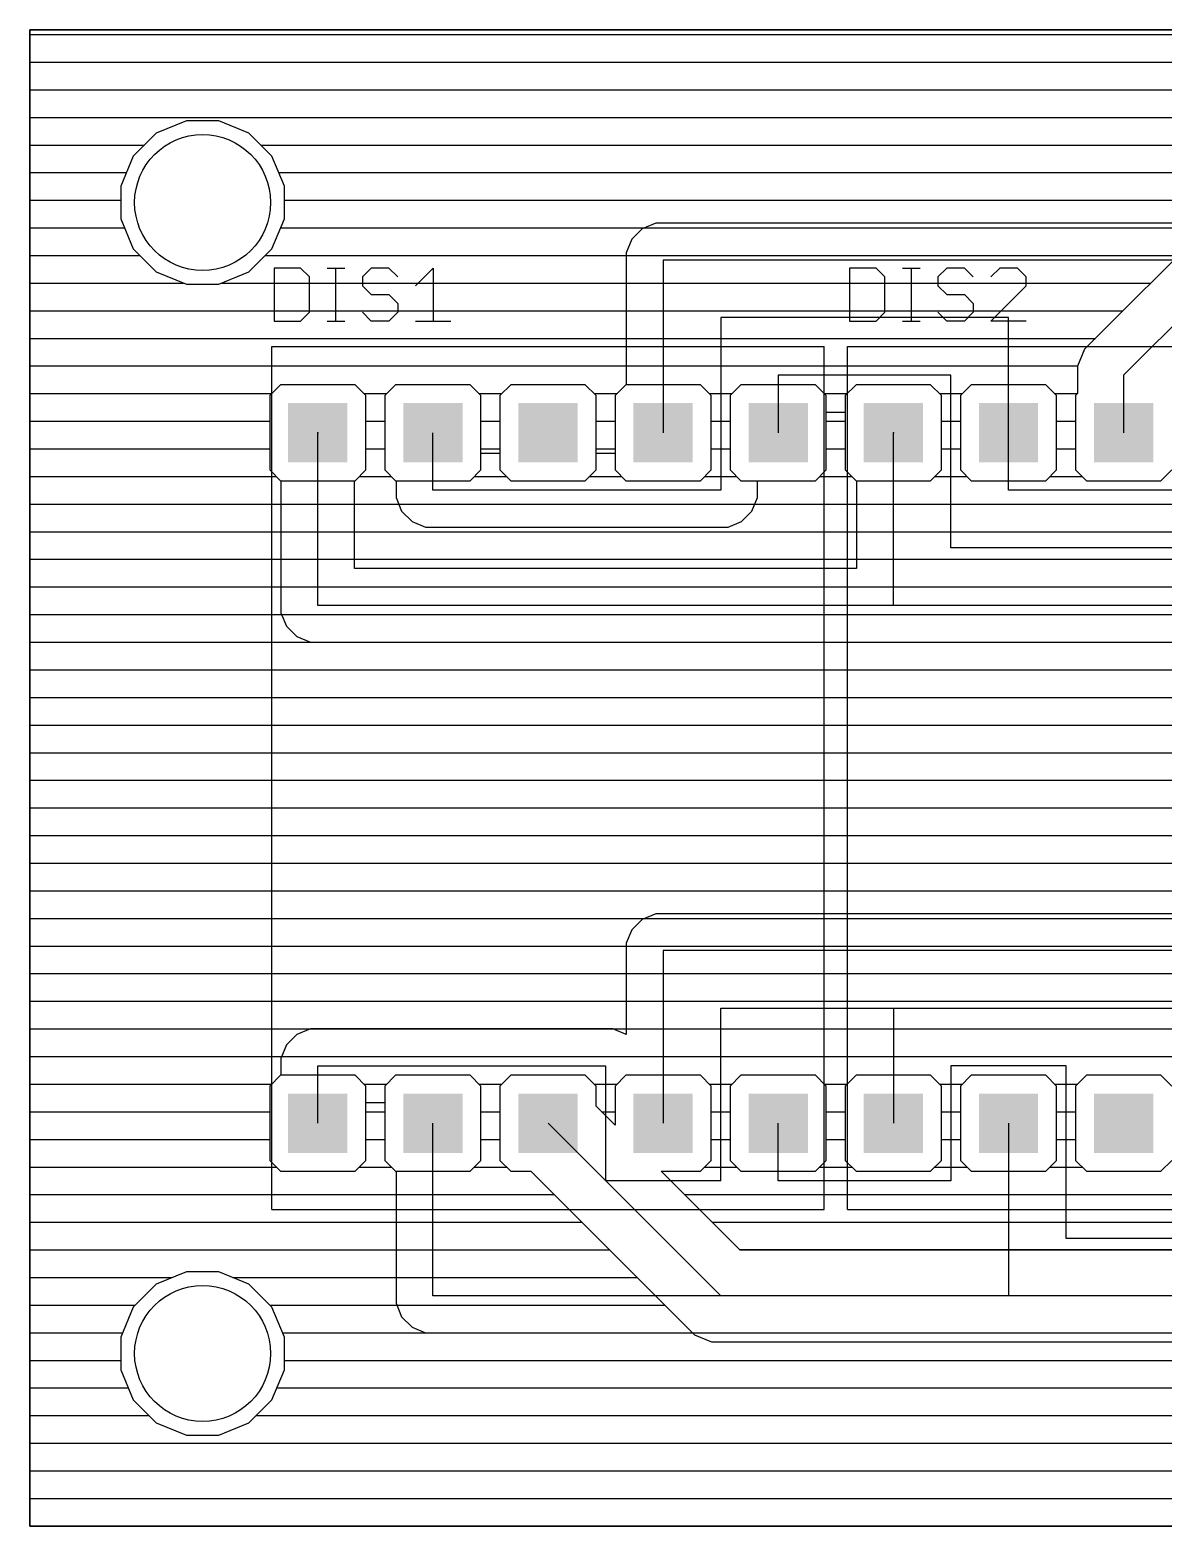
# Model space of a CAD drawing. Extents: x 0 to 251, y 0 to 33.
# Drawn here: x 0 to 25, y 0 to 33.02 of the extents above; entities that cross this region are included whole.
import ezdxf

# ---------------------------------------------------------------- set-up
doc = ezdxf.new("R2010")
doc.units = 0
for name, color, linetype in [('1', 14, 'CONTINUOUS'), ('16', 174, 'CONTINUOUS'), ('17', 94, 'CONTINUOUS'), ('20', 178, 'CONTINUOUS'), ('21', 250, 'CONTINUOUS'), ('23', 178, 'CONTINUOUS'), ('25', 250, 'CONTINUOUS')]:
    doc.layers.add(name, color=color, linetype=linetype)

# ---------------------------------------------------------------- blocks, each defined once
blk = doc.blocks.new('SQUAREP')
blk.add_solid([(-0.5, -0.5), (0.5, -0.5), (-0.5, 0.5), (0.5, 0.5)])

msp = doc.modelspace()

# ---------------------------------------------------------------- linework, layer by layer
at = {"layer": '1'}
for p, q in [((0, 0), (0, 33.02)), ((0, 33.02), (251.46, 33.02)), ((0, 32.9184), (251.46, 32.9184)), ((0, 32.3088), (251.46, 32.3088)), ((0, 31.6992), (251.46, 31.6992)), ((0, 31.0896), (56.8605, 31.0896)), ((2.7877, 30.74), (2.28, 30.2323)), ((3.451, 31.0148), (2.7877, 30.74)), ((4.169, 31.0148), (3.451, 31.0148)), ((4.8323, 30.74), (4.169, 31.0148)), ((5.34, 30.2323), (4.8323, 30.74)), ((0, 30.48), (2.5276, 30.48)), ((5.0924, 30.48), (56.6928, 30.48)), ((2.28, 30.2323), (2.0052, 29.569)), ((5.6148, 29.569), (5.34, 30.2323)), ((0, 29.8704), (2.1301, 29.8704)), ((5.49, 29.8704), (56.8605, 29.8704)), ((2.0052, 29.569), (2.0052, 28.851)), ((5.6148, 28.851), (5.6148, 29.569)), ((0, 29.2608), (2.0052, 29.2608)), ((5.6148, 29.2608), (58.4897, 29.2608)), ((2.0052, 28.851), (2.28, 28.1877)), ((5.34, 28.1877), (5.6148, 28.851)), ((26.0945, 28.8013), (23.5545, 26.2613)), ((0, 28.6512), (2.088, 28.6512)), ((5.532, 28.6512), (25.9444, 28.6512)), ((2.28, 28.1877), (2.7877, 27.68)), ((4.8323, 27.68), (5.34, 28.1877)), ((0, 28.0416), (2.426, 28.0416)), ((5.194, 28.0416), (25.3348, 28.0416)), ((26.67, 27.94), (24.13, 25.4)), ((0, 27.432), (3.3863, 27.432)), ((2.7877, 27.68), (3.451, 27.4052)), ((4.169, 27.4052), (4.8323, 27.68)), ((4.2337, 27.432), (24.7252, 27.432)), ((3.451, 27.4052), (4.169, 27.4052)), ((0, 26.8224), (24.1156, 26.8224)), ((0, 26.2128), (23.506, 26.2128)), ((23.5545, 26.2613), (23.2687, 25.9755)), ((23.2687, 25.9755), (23.114, 25.6021)), ((0, 25.6032), (23.1145, 25.6032)), ((23.114, 25.6021), (23.114, 24.9967)), ((5.5277, 25.1904), (5.2896, 24.9523)), ((7.1723, 25.1904), (5.5277, 25.1904)), ((7.4104, 24.9523), (7.1723, 25.1904)), ((8.0677, 25.1904), (7.8296, 24.9523)), ((9.7123, 25.1904), (8.0677, 25.1904)), ((9.9504, 24.9523), (9.7123, 25.1904)), ((10.6077, 25.1904), (10.3696, 24.9523)), ((12.2523, 25.1904), (10.6077, 25.1904)), ((12.4904, 24.9523), (12.2523, 25.1904)), ((13.1477, 25.1904), (12.9096, 24.9523)), ((14.7923, 25.1904), (13.1477, 25.1904)), ((15.0304, 24.9523), (14.7923, 25.1904)), ((15.6877, 25.1904), (15.4496, 24.9523)), ((17.3323, 25.1904), (15.6877, 25.1904)), ((17.5704, 24.9523), (17.3323, 25.1904)), ((18.2277, 25.1904), (17.9896, 24.9523)), ((19.8723, 25.1904), (18.2277, 25.1904)), ((20.1104, 24.9523), (19.8723, 25.1904)), ((20.7677, 25.1904), (20.5296, 24.9523)), ((22.4123, 25.1904), (20.7677, 25.1904)), ((22.6504, 24.9523), (22.4123, 25.1904)), ((24.13, 25.4), (24.13, 24.13)), ((0, 24.9936), (5.3309, 24.9936)), ((5.2896, 24.9523), (5.2896, 23.3077)), ((7.3691, 24.9936), (7.8709, 24.9936)), ((7.4104, 23.3077), (7.4104, 24.9523)), ((7.8296, 24.9523), (7.8296, 23.3077)), ((9.9091, 24.9936), (10.4109, 24.9936)), ((9.9504, 23.3077), (9.9504, 24.9523)), ((10.3696, 24.9523), (10.3696, 23.3077)), ((12.4491, 24.9936), (12.9509, 24.9936)), ((12.4904, 23.3077), (12.4904, 24.9523)), ((12.9096, 24.9523), (12.9096, 23.3077)), ((14.9891, 24.9936), (15.4909, 24.9936)), ((15.0304, 23.3077), (15.0304, 24.9523)), ((15.4496, 24.9523), (15.4496, 23.3077)), ((17.5291, 24.9936), (18.0309, 24.9936)), ((17.5704, 23.3077), (17.5704, 24.9523)), ((17.9896, 24.9523), (17.9896, 23.3077)), ((20.0691, 24.9936), (20.5709, 24.9936)), ((20.1104, 23.3077), (20.1104, 24.9523)), ((20.5296, 24.9523), (20.5296, 23.3077)), ((22.6091, 24.9936), (23.1109, 24.9936)), ((22.6504, 23.3077), (22.6504, 24.9523)), ((23.114, 24.9967), (23.0696, 24.9523)), ((23.0696, 24.9523), (23.0696, 23.3077)), ((0, 24.384), (5.2896, 24.384)), ((7.4104, 24.384), (7.8296, 24.384)), ((9.9504, 24.384), (10.3696, 24.384)), ((12.4904, 24.384), (12.9096, 24.384)), ((15.0304, 24.384), (15.4496, 24.384)), ((17.5704, 24.384), (17.9896, 24.384)), ((20.1104, 24.384), (20.5296, 24.384)), ((22.6504, 24.384), (23.0696, 24.384)), ((0, 23.7744), (5.2896, 23.7744)), ((7.4104, 23.7744), (7.8296, 23.7744)), ((9.9504, 23.7744), (10.3696, 23.7744)), ((12.4904, 23.7744), (12.9096, 23.7744)), ((15.0304, 23.7744), (15.4496, 23.7744)), ((17.5704, 23.7744), (17.9896, 23.7744)), ((20.1104, 23.7744), (20.5296, 23.7744)), ((22.6504, 23.7744), (23.0696, 23.7744)), ((0, 23.1648), (5.4325, 23.1648)), ((5.2896, 23.3077), (5.5277, 23.0696)), ((7.1723, 23.0696), (7.4104, 23.3077)), ((7.2675, 23.1648), (7.9725, 23.1648)), ((7.8296, 23.3077), (8.0677, 23.0696)), ((9.7123, 23.0696), (9.9504, 23.3077)), ((9.8075, 23.1648), (10.5125, 23.1648)), ((10.3696, 23.3077), (10.6077, 23.0696)), ((12.2523, 23.0696), (12.4904, 23.3077)), ((12.3475, 23.1648), (13.0525, 23.1648)), ((12.9096, 23.3077), (13.1477, 23.0696)), ((14.7923, 23.0696), (15.0304, 23.3077)), ((14.8875, 23.1648), (15.5925, 23.1648)), ((15.4496, 23.3077), (15.6877, 23.0696)), ((17.3323, 23.0696), (17.5704, 23.3077)), ((17.4275, 23.1648), (18.1325, 23.1648)), ((17.9896, 23.3077), (18.2277, 23.0696)), ((19.8723, 23.0696), (20.1104, 23.3077)), ((19.9675, 23.1648), (20.6725, 23.1648)), ((20.5296, 23.3077), (20.7677, 23.0696)), ((22.4123, 23.0696), (22.6504, 23.3077)), ((22.5075, 23.1648), (23.2125, 23.1648)), ((23.0696, 23.3077), (23.3077, 23.0696)), ((24.9523, 23.0696), (25.1904, 23.3077)), ((5.5277, 23.0696), (7.1723, 23.0696)), ((8.0677, 23.0696), (9.7123, 23.0696)), ((10.6077, 23.0696), (12.2523, 23.0696)), ((13.1477, 23.0696), (14.7923, 23.0696)), ((15.6877, 23.0696), (17.3323, 23.0696)), ((18.2277, 23.0696), (19.8723, 23.0696)), ((20.7677, 23.0696), (22.4123, 23.0696)), ((23.3077, 23.0696), (24.9523, 23.0696)), ((0, 22.5552), (49.668, 22.5552)), ((0, 21.9456), (50.2776, 21.9456)), ((0, 21.336), (50.8872, 21.336)), ((0, 20.7264), (51.4968, 20.7264)), ((0, 20.1168), (52.1064, 20.1168)), ((0, 19.5072), (52.716, 19.5072)), ((0, 18.8976), (53.3256, 18.8976)), ((0, 18.288), (53.9352, 18.288)), ((0, 17.6784), (54.5448, 17.6784)), ((0, 17.0688), (55.1544, 17.0688)), ((0, 16.4592), (68.6661, 16.4592)), ((0, 15.8496), (42.3528, 15.8496)), ((0, 15.24), (41.7432, 15.24)), ((0, 14.6304), (41.1336, 14.6304)), ((0, 14.0208), (40.524, 14.0208)), ((0, 13.4112), (39.9144, 13.4112)), ((0, 12.8016), (39.3048, 12.8016)), ((0, 12.192), (38.6952, 12.192)), ((0, 11.5824), (38.0856, 11.5824)), ((0, 10.9728), (37.476, 10.9728)), ((0, 10.3632), (36.8664, 10.3632)), ((5.5277, 9.9504), (5.2896, 9.7123)), ((7.1723, 9.9504), (5.5277, 9.9504)), ((7.4104, 9.7123), (7.1723, 9.9504)), ((8.0677, 9.9504), (7.8296, 9.7123)), ((9.7123, 9.9504), (8.0677, 9.9504)), ((9.9504, 9.7123), (9.7123, 9.9504)), ((10.6077, 9.9504), (10.3696, 9.7123)), ((12.2523, 9.9504), (10.6077, 9.9504)), ((12.4904, 9.7123), (12.2523, 9.9504)), ((13.1477, 9.9504), (12.9096, 9.7123)), ((14.7923, 9.9504), (13.1477, 9.9504)), ((15.0304, 9.7123), (14.7923, 9.9504)), ((15.6877, 9.9504), (15.4496, 9.7123)), ((17.3323, 9.9504), (15.6877, 9.9504)), ((17.5704, 9.7123), (17.3323, 9.9504)), ((18.2277, 9.9504), (17.9896, 9.7123)), ((19.8723, 9.9504), (18.2277, 9.9504)), ((20.1104, 9.7123), (19.8723, 9.9504)), ((20.7677, 9.9504), (20.5296, 9.7123)), ((22.4123, 9.9504), (20.7677, 9.9504)), ((22.6504, 9.7123), (22.4123, 9.9504)), ((23.3077, 9.9504), (23.0696, 9.7123)), ((24.9523, 9.9504), (23.3077, 9.9504)), ((25.1904, 9.7123), (24.9523, 9.9504)), ((0, 9.7536), (5.3309, 9.7536)), ((5.2896, 9.7123), (5.2896, 8.0677)), ((7.3691, 9.7536), (7.8709, 9.7536)), ((7.4104, 8.0677), (7.4104, 9.7123)), ((7.8296, 9.7123), (7.8296, 8.0677)), ((9.9091, 9.7536), (10.4109, 9.7536)), ((9.9504, 8.0677), (9.9504, 9.7123)), ((10.3696, 9.7123), (10.3696, 8.0677)), ((12.4491, 9.7536), (12.9509, 9.7536)), ((12.4904, 9.2664), (12.4904, 9.7123)), ((12.9096, 9.7123), (12.9096, 8.8472)), ((14.9891, 9.7536), (15.4909, 9.7536)), ((15.0304, 8.0677), (15.0304, 9.7123)), ((15.4496, 9.7123), (15.4496, 8.0677)), ((17.5291, 9.7536), (18.0309, 9.7536)), ((17.5704, 8.0677), (17.5704, 9.7123)), ((17.9896, 9.7123), (17.9896, 8.0677)), ((20.0691, 9.7536), (20.5709, 9.7536)), ((20.1104, 8.0677), (20.1104, 9.7123)), ((20.5296, 9.7123), (20.5296, 8.0677)), ((22.6091, 9.7536), (23.1109, 9.7536)), ((22.6504, 8.0677), (22.6504, 9.7123)), ((23.0696, 9.7123), (23.0696, 8.0677)), ((12.9096, 8.8472), (12.4904, 9.2664)), ((0, 9.144), (5.2896, 9.144)), ((7.4104, 9.144), (7.8296, 9.144)), ((9.9504, 9.144), (10.3696, 9.144)), ((12.6128, 9.144), (12.9096, 9.144)), ((15.0304, 9.144), (15.4496, 9.144)), ((17.5704, 9.144), (17.9896, 9.144)), ((20.1104, 9.144), (20.5296, 9.144)), ((22.6504, 9.144), (23.0696, 9.144)), ((15.24, 5.08), (11.43, 8.89)), ((0, 8.5344), (5.2896, 8.5344)), ((7.4104, 8.5344), (7.8296, 8.5344)), ((9.9504, 8.5344), (10.3696, 8.5344)), ((15.0304, 8.5344), (15.4496, 8.5344)), ((17.5704, 8.5344), (17.9896, 8.5344)), ((20.1104, 8.5344), (20.5296, 8.5344)), ((22.6504, 8.5344), (23.0696, 8.5344)), ((5.2896, 8.0677), (5.5277, 7.8296)), ((7.1723, 7.8296), (7.4104, 8.0677)), ((7.8296, 8.0677), (8.0677, 7.8296)), ((9.7123, 7.8296), (9.9504, 8.0677)), ((10.3696, 8.0677), (10.6077, 7.8296)), ((14.7923, 7.8296), (15.0304, 8.0677)), ((15.4496, 8.0677), (15.6877, 7.8296)), ((17.3323, 7.8296), (17.5704, 8.0677)), ((17.9896, 8.0677), (18.2277, 7.8296)), ((19.8723, 7.8296), (20.1104, 8.0677)), ((20.5296, 8.0677), (20.7677, 7.8296)), ((22.4123, 7.8296), (22.6504, 8.0677)), ((23.0696, 8.0677), (23.3077, 7.8296)), ((24.9523, 7.8296), (25.1904, 8.0677)), ((0, 7.9248), (5.4325, 7.9248)), ((5.5277, 7.8296), (7.1723, 7.8296)), ((7.2675, 7.9248), (7.9725, 7.9248)), ((8.0677, 7.8296), (9.7123, 7.8296)), ((9.8075, 7.9248), (10.5125, 7.9248)), ((10.6077, 7.8296), (11.0536, 7.8296)), ((11.0536, 7.8296), (14.6645, 4.2187)), ((15.6608, 6.096), (13.9272, 7.8296)), ((13.9272, 7.8296), (14.7923, 7.8296)), ((14.8875, 7.9248), (15.5925, 7.9248)), ((15.6877, 7.8296), (17.3323, 7.8296)), ((17.4275, 7.9248), (18.1325, 7.9248)), ((18.2277, 7.8296), (19.8723, 7.8296)), ((19.9675, 7.9248), (20.6725, 7.9248)), ((20.7677, 7.8296), (22.4123, 7.8296)), ((22.5075, 7.9248), (23.2125, 7.9248)), ((23.3077, 7.8296), (24.9523, 7.8296)), ((0, 7.3152), (11.568, 7.3152)), ((14.4416, 7.3152), (55.7022, 7.3152)), ((0, 6.7056), (12.1776, 6.7056)), ((15.0512, 6.7056), (55.751, 6.7056)), ((0, 6.096), (12.7872, 6.096)), ((56.2545, 6.096), (15.6608, 6.096)), ((15.6608, 6.096), (56.2545, 6.096)), ((3.451, 5.6148), (2.7877, 5.34)), ((4.169, 5.6148), (3.451, 5.6148)), ((4.8323, 5.34), (4.169, 5.6148)), ((0, 5.4864), (3.141, 5.4864)), ((2.7877, 5.34), (2.28, 4.8323)), ((4.479, 5.4864), (13.3968, 5.4864)), ((5.34, 4.8323), (4.8323, 5.34)), ((58.42, 5.08), (15.24, 5.08)), ((0, 4.8768), (2.3244, 4.8768)), ((2.28, 4.8323), (2.0052, 4.169)), ((5.2956, 4.8768), (14.0064, 4.8768)), ((5.6148, 4.169), (5.34, 4.8323)), ((0, 4.2672), (2.0459, 4.2672)), ((2.0052, 4.169), (2.0052, 3.451)), ((5.5741, 4.2672), (14.616, 4.2672)), ((5.6148, 3.451), (5.6148, 4.169)), ((14.6645, 4.2187), (15.0379, 4.064)), ((15.0379, 4.064), (57.4248, 4.064)), ((0, 3.6576), (2.0052, 3.6576)), ((5.6148, 3.6576), (59.6581, 3.6576)), ((2.0052, 3.451), (2.28, 2.7877)), ((5.34, 2.7877), (5.6148, 3.451)), ((0, 3.048), (2.1721, 3.048)), ((5.4479, 3.048), (56.8153, 3.048)), ((2.28, 2.7877), (2.7877, 2.28)), ((4.8323, 2.28), (5.34, 2.7877)), ((0, 2.4384), (2.6292, 2.4384)), ((4.9908, 2.4384), (56.6928, 2.4384)), ((2.7877, 2.28), (3.451, 2.0052)), ((3.451, 2.0052), (4.169, 2.0052)), ((4.169, 2.0052), (4.8323, 2.28)), ((0, 1.8288), (56.9621, 1.8288)), ((0, 1.2192), (251.46, 1.2192)), ((0, 0.6096), (251.46, 0.6096)), ((251.46, 0), (0, 0)), ((0, 0), (251.46, 0))]:
    msp.add_line(p, q, dxfattribs=at)
at = {"layer": '16'}
for p, q in [((0, 0), (0, 33.02)), ((0, 33.02), (251.46, 33.02)), ((0, 32.9184), (251.46, 32.9184)), ((0, 32.3088), (181.0193, 32.3088)), ((0, 31.6992), (180.4097, 31.6992)), ((0, 31.0896), (56.8605, 31.0896)), ((2.7877, 30.74), (2.28, 30.2323)), ((3.451, 31.0148), (2.7877, 30.74)), ((4.169, 31.0148), (3.451, 31.0148)), ((4.8323, 30.74), (4.169, 31.0148)), ((5.34, 30.2323), (4.8323, 30.74)), ((0, 30.48), (2.5276, 30.48)), ((5.0924, 30.48), (56.6928, 30.48)), ((2.28, 30.2323), (2.0052, 29.569)), ((5.6148, 29.569), (5.34, 30.2323)), ((0, 29.8704), (2.1301, 29.8704)), ((5.49, 29.8704), (52.8509, 29.8704)), ((2.0052, 29.569), (2.0052, 28.851)), ((5.6148, 28.851), (5.6148, 29.569)), ((0, 29.2608), (2.0052, 29.2608)), ((5.6148, 29.2608), (52.2413, 29.2608)), ((2.0052, 28.851), (2.28, 28.1877)), ((5.34, 28.1877), (5.6148, 28.851)), ((13.8083, 28.7528), (13.5096, 28.6291)), ((51.7333, 28.7528), (13.8083, 28.7528)), ((0, 28.6512), (2.088, 28.6512)), ((5.532, 28.6512), (13.563, 28.6512)), ((13.2809, 28.4004), (13.1572, 28.1017)), ((13.5096, 28.6291), (13.2809, 28.4004)), ((2.28, 28.1877), (2.7877, 27.68)), ((4.8323, 27.68), (5.34, 28.1877)), ((13.1572, 28.1017), (13.1572, 25.1904)), ((0, 28.0416), (2.426, 28.0416)), ((5.194, 28.0416), (13.1572, 28.0416)), ((26.67, 27.94), (13.97, 27.94)), ((13.97, 27.94), (13.97, 24.13)), ((0, 27.432), (3.3863, 27.432)), ((2.7877, 27.68), (3.451, 27.4052)), ((4.169, 27.4052), (4.8323, 27.68)), ((4.2337, 27.432), (13.1572, 27.432)), ((3.451, 27.4052), (4.169, 27.4052)), ((0, 26.8224), (13.1572, 26.8224)), ((21.59, 26.67), (15.24, 26.67)), ((15.24, 26.67), (15.24, 22.86)), ((21.59, 24.13), (21.59, 26.67)), ((0, 26.2128), (13.1572, 26.2128)), ((0, 25.6032), (13.1572, 25.6032)), ((5.5277, 25.1904), (5.2896, 24.9523)), ((7.1723, 25.1904), (5.5277, 25.1904)), ((7.4104, 24.9523), (7.1723, 25.1904)), ((8.0677, 25.1904), (7.8296, 24.9523)), ((9.7123, 25.1904), (8.0677, 25.1904)), ((9.9504, 24.9523), (9.7123, 25.1904)), ((10.6077, 25.1904), (10.3696, 24.9523)), ((12.2523, 25.1904), (10.6077, 25.1904)), ((12.4904, 24.9523), (12.2523, 25.1904)), ((13.1477, 25.1904), (12.9096, 24.9523)), ((13.1572, 25.1904), (13.1477, 25.1904)), ((20.32, 25.4), (16.51, 25.4)), ((16.51, 25.4), (16.51, 24.13)), ((20.32, 21.59), (20.32, 25.4)), ((0, 24.9936), (5.3309, 24.9936)), ((5.2896, 24.9523), (5.2896, 23.3077)), ((7.3691, 24.9936), (7.8709, 24.9936)), ((7.4104, 23.3077), (7.4104, 24.9523)), ((7.8296, 24.9523), (7.8296, 23.3077)), ((9.9091, 24.9936), (10.4109, 24.9936)), ((9.9504, 23.6728), (9.9504, 24.9523)), ((10.3696, 24.9523), (10.3696, 23.6728)), ((12.4491, 24.9936), (12.9509, 24.9936)), ((12.4904, 23.6728), (12.4904, 24.9523)), ((12.9096, 24.9523), (12.9096, 23.6728)), ((17.5704, 23.3077), (17.5704, 24.5872)), ((17.5704, 24.5872), (17.9896, 24.5872)), ((17.9896, 24.5872), (17.9896, 23.3077)), ((0, 24.384), (5.2896, 24.384)), ((6.35, 20.32), (6.35, 24.13)), ((7.4104, 24.384), (7.8296, 24.384)), ((8.89, 22.86), (8.89, 24.13)), ((9.9504, 24.384), (10.3696, 24.384)), ((12.4904, 24.384), (12.9096, 24.384)), ((17.5704, 24.384), (17.9896, 24.384)), ((19.05, 20.32), (19.05, 24.13)), ((21.59, 22.86), (21.59, 24.13)), ((0, 23.7744), (5.2896, 23.7744)), ((7.4104, 23.7744), (7.8296, 23.7744)), ((9.9504, 23.7744), (10.3696, 23.7744)), ((10.3696, 23.6728), (9.9504, 23.6728)), ((12.4904, 23.7744), (12.9096, 23.7744)), ((12.9096, 23.6728), (12.4904, 23.6728)), ((17.5704, 23.7744), (17.9896, 23.7744)), ((0, 23.1648), (5.4325, 23.1648)), ((5.2896, 23.3077), (5.5277, 23.0696)), ((7.1723, 23.0696), (7.4104, 23.3077)), ((7.2675, 23.1648), (7.9725, 23.1648)), ((7.8296, 23.3077), (8.0677, 23.0696)), ((17.3323, 23.0696), (17.5704, 23.3077)), ((17.4275, 23.1648), (18.1325, 23.1648)), ((17.9896, 23.3077), (18.2277, 23.0696)), ((5.5277, 23.0696), (5.5372, 23.0696)), ((5.5372, 23.0696), (5.5372, 20.1583)), ((7.1628, 21.1328), (7.1628, 23.0696)), ((7.1628, 23.0696), (7.1723, 23.0696)), ((8.0677, 23.0696), (8.0772, 23.0696)), ((8.0772, 23.0696), (8.0772, 22.6983)), ((15.24, 22.86), (8.89, 22.86)), ((16.0528, 22.6983), (16.0528, 23.0696)), ((16.0528, 23.0696), (17.3323, 23.0696)), ((18.2277, 23.0696), (18.2372, 23.0696)), ((18.2372, 23.0696), (18.2372, 21.1328)), ((27.94, 22.86), (21.59, 22.86)), ((0, 22.5552), (5.5372, 22.5552)), ((7.1628, 22.5552), (8.1365, 22.5552)), ((8.0772, 22.6983), (8.2009, 22.3996)), ((15.9291, 22.3996), (16.0528, 22.6983)), ((15.9935, 22.5552), (18.2372, 22.5552)), ((8.2009, 22.3996), (8.4296, 22.1709)), ((8.4296, 22.1709), (8.7283, 22.0472)), ((15.4017, 22.0472), (15.7004, 22.1709)), ((15.7004, 22.1709), (15.9291, 22.3996)), ((0, 21.9456), (5.5372, 21.9456)), ((7.1628, 21.9456), (18.2372, 21.9456)), ((8.7283, 22.0472), (15.4017, 22.0472)), ((29.21, 21.59), (20.32, 21.59)), ((0, 21.336), (5.5372, 21.336)), ((7.1628, 21.336), (18.2372, 21.336)), ((18.2372, 21.1328), (7.1628, 21.1328)), ((0, 20.7264), (5.5372, 20.7264)), ((5.5372, 20.1583), (5.6609, 19.8596)), ((19.05, 20.32), (6.35, 20.32)), ((31.75, 20.32), (19.05, 20.32)), ((0, 20.1168), (5.5544, 20.1168)), ((5.6609, 19.8596), (5.8896, 19.6309)), ((0, 19.5072), (6.1883, 19.5072)), ((5.8896, 19.6309), (6.1883, 19.5072)), ((6.1883, 19.5072), (44.1133, 19.5072)), ((0, 18.8976), (44.7229, 18.8976)), ((0, 18.288), (45.4357, 18.288)), ((0, 17.6784), (56.6928, 17.6784)), ((0, 17.0688), (56.9621, 17.0688)), ((0, 16.4592), (105.5813, 16.4592)), ((0, 15.8496), (56.8605, 15.8496)), ((0, 15.24), (56.6928, 15.24)), ((0, 14.6304), (56.6609, 14.6304)), ((0, 14.0208), (56.0513, 14.0208)), ((0, 13.4112), (13.563, 13.4112)), ((13.5096, 13.3891), (13.2809, 13.1604)), ((13.8083, 13.5128), (13.5096, 13.3891)), ((55.5433, 13.5128), (13.8083, 13.5128)), ((13.2809, 13.1604), (13.1572, 12.8617)), ((0, 12.8016), (13.1572, 12.8016)), ((13.1572, 12.8617), (13.1572, 10.8504)), ((26.67, 12.7), (13.97, 12.7)), ((13.97, 12.7), (13.97, 8.89)), ((0, 12.192), (13.1572, 12.192)), ((0, 11.5824), (13.1572, 11.5824)), ((15.24, 11.43), (19.05, 11.43)), ((15.24, 7.62), (15.24, 11.43)), ((19.05, 11.43), (25.4, 11.43)), ((19.05, 11.43), (19.05, 8.89)), ((0, 10.9728), (13.1572, 10.9728)), ((6.1883, 10.9728), (5.8896, 10.8491)), ((12.8617, 10.9728), (6.1883, 10.9728)), ((13.1572, 10.8504), (12.8617, 10.9728)), ((5.6609, 10.6204), (5.5372, 10.3217)), ((5.8896, 10.8491), (5.6609, 10.6204)), ((0, 10.3632), (5.5544, 10.3632)), ((5.5372, 10.3217), (5.5372, 9.9504)), ((5.5277, 9.9504), (5.2896, 9.7123)), ((5.5372, 9.9504), (5.5277, 9.9504)), ((6.35, 8.89), (6.35, 10.16)), ((6.35, 10.16), (12.7, 10.16)), ((12.7, 10.16), (12.7, 7.62)), ((22.86, 10.16), (20.32, 10.16)), ((20.32, 10.16), (20.32, 7.62)), ((22.86, 6.35), (22.86, 10.16)), ((0, 9.7536), (5.3309, 9.7536)), ((5.2896, 9.7123), (5.2896, 8.0677)), ((7.4104, 8.0677), (7.4104, 9.3472)), ((7.4104, 9.3472), (7.8296, 9.3472)), ((7.8296, 9.3472), (7.8296, 8.0677)), ((0, 9.144), (5.2896, 9.144)), ((7.4104, 9.144), (7.8296, 9.144)), ((8.89, 5.08), (8.89, 8.89)), ((16.51, 7.62), (16.51, 8.89)), ((21.59, 8.89), (21.59, 5.08)), ((0, 8.5344), (5.2896, 8.5344)), ((7.4104, 8.5344), (7.8296, 8.5344)), ((5.2896, 8.0677), (5.5277, 7.8296)), ((7.1723, 7.8296), (7.4104, 8.0677)), ((7.8296, 8.0677), (8.0677, 7.8296)), ((0, 7.9248), (5.4325, 7.9248)), ((5.5277, 7.8296), (7.1723, 7.8296)), ((7.2675, 7.9248), (7.9725, 7.9248)), ((8.0677, 7.8296), (8.0772, 7.8296)), ((8.0772, 7.8296), (8.0772, 4.9183)), ((15.24, 7.62), (12.7, 7.62)), ((20.32, 7.62), (16.51, 7.62)), ((0, 7.3152), (8.0772, 7.3152)), ((0, 6.7056), (8.0772, 6.7056)), ((29.21, 6.35), (22.86, 6.35)), ((0, 6.096), (8.0772, 6.096)), ((3.451, 5.6148), (2.7877, 5.34)), ((4.169, 5.6148), (3.451, 5.6148)), ((4.8323, 5.34), (4.169, 5.6148)), ((0, 5.4864), (3.141, 5.4864)), ((2.7877, 5.34), (2.28, 4.8323)), ((4.479, 5.4864), (8.0772, 5.4864)), ((5.34, 4.8323), (4.8323, 5.34)), ((21.59, 5.08), (8.89, 5.08)), ((34.29, 5.08), (21.59, 5.08)), ((0, 4.8768), (2.3244, 4.8768)), ((2.28, 4.8323), (2.0052, 4.169)), ((5.2956, 4.8768), (8.0944, 4.8768)), ((5.6148, 4.169), (5.34, 4.8323)), ((8.0772, 4.9183), (8.2009, 4.6196)), ((8.2009, 4.6196), (8.4296, 4.3909)), ((8.4296, 4.3909), (8.7283, 4.2672)), ((0, 4.2672), (2.0459, 4.2672)), ((2.0052, 4.169), (2.0052, 3.451)), ((5.5741, 4.2672), (8.7283, 4.2672)), ((5.6148, 3.451), (5.6148, 4.169)), ((8.7283, 4.2672), (46.6533, 4.2672)), ((0, 3.6576), (2.0052, 3.6576)), ((5.6148, 3.6576), (47.2629, 3.6576)), ((2.0052, 3.451), (2.28, 2.7877)), ((5.34, 2.7877), (5.6148, 3.451)), ((0, 3.048), (2.1721, 3.048)), ((5.4479, 3.048), (47.9757, 3.048)), ((2.28, 2.7877), (2.7877, 2.28)), ((4.8323, 2.28), (5.34, 2.7877)), ((0, 2.4384), (2.6292, 2.4384)), ((4.9908, 2.4384), (56.6928, 2.4384)), ((2.7877, 2.28), (3.451, 2.0052)), ((3.451, 2.0052), (4.169, 2.0052)), ((4.169, 2.0052), (4.8323, 2.28)), ((0, 1.8288), (56.9621, 1.8288)), ((0, 1.2192), (67.4813, 1.2192)), ((0, 0.6096), (68.1222, 0.6096)), ((251.46, 0), (0, 0)), ((0, 0), (251.46, 0))]:
    msp.add_line(p, q, dxfattribs=at)
at = {"layer": '20'}
for p, q in [((251.46, 33.02), (0, 33.02)), ((0, 33.02), (0, 0)), ((0, 0), (251.46, 0))]:
    msp.add_line(p, q, dxfattribs=at)
for centre in [(3.81, 29.21), (3.81, 3.81)]:
    msp.add_circle(centre, 1.5, dxfattribs=at)
at = {"layer": '21'}
for p, q in [((5.334, 26.035), (17.526, 26.035)), ((5.334, 6.985), (5.334, 26.035)), ((17.526, 6.985), (17.526, 26.035)), ((18.034, 26.035), (30.226, 26.035)), ((18.034, 6.985), (18.034, 26.035)), ((5.334, 6.985), (17.526, 6.985)), ((18.034, 6.985), (30.226, 6.985))]:
    msp.add_line(p, q, dxfattribs=at)
at = {"layer": '23'}
for p in [(6.35, 24.13), (19.05, 24.13)]:
    msp.add_point(p, dxfattribs=at)
at = {"layer": '25'}
for p, q in [((5.3848, 27.7632), (5.3848, 26.5938)), ((5.9695, 27.7632), (5.3848, 27.7632)), ((6.1644, 27.5683), (5.9695, 27.7632)), ((6.5542, 27.7632), (6.944, 27.7632)), ((6.7491, 26.5938), (6.7491, 27.7632)), ((7.5287, 27.7632), (7.3338, 27.5683)), ((7.9185, 27.7632), (7.5287, 27.7632)), ((8.1134, 27.5683), (7.9185, 27.7632)), ((8.5032, 27.3734), (8.893, 27.7632)), ((8.893, 27.7632), (8.893, 26.5938)), ((18.0848, 27.7632), (18.0848, 26.5938)), ((18.6695, 27.7632), (18.0848, 27.7632)), ((18.8644, 27.5683), (18.6695, 27.7632)), ((19.2542, 27.7632), (19.644, 27.7632)), ((19.4491, 26.5938), (19.4491, 27.7632)), ((20.2287, 27.7632), (20.0338, 27.5683)), ((20.6185, 27.7632), (20.2287, 27.7632)), ((20.8134, 27.5683), (20.6185, 27.7632)), ((21.3981, 27.7632), (21.2032, 27.5683)), ((21.7879, 27.7632), (21.3981, 27.7632)), ((21.9828, 27.5683), (21.7879, 27.7632)), ((6.1644, 26.7887), (6.1644, 27.5683)), ((7.3338, 27.5683), (7.3338, 27.3734)), ((18.8644, 26.7887), (18.8644, 27.5683)), ((20.0338, 27.5683), (20.0338, 27.3734)), ((21.9828, 27.3734), (21.9828, 27.5683)), ((7.3338, 27.3734), (7.5287, 27.1785)), ((7.5287, 27.1785), (7.9185, 27.1785)), ((7.9185, 27.1785), (8.1134, 26.9836)), ((20.0338, 27.3734), (20.2287, 27.1785)), ((20.2287, 27.1785), (20.6185, 27.1785)), ((20.6185, 27.1785), (20.8134, 26.9836)), ((21.2032, 26.5938), (21.9828, 27.3734)), ((5.9695, 26.5938), (6.1644, 26.7887)), ((7.5287, 26.5938), (7.3338, 26.7887)), ((8.1134, 26.7887), (7.9185, 26.5938)), ((8.1134, 26.9836), (8.1134, 26.7887)), ((18.6695, 26.5938), (18.8644, 26.7887)), ((20.2287, 26.5938), (20.0338, 26.7887)), ((20.8134, 26.7887), (20.6185, 26.5938)), ((20.8134, 26.9836), (20.8134, 26.7887)), ((5.3848, 26.5938), (5.9695, 26.5938)), ((6.5542, 26.5938), (6.944, 26.5938)), ((7.9185, 26.5938), (7.5287, 26.5938)), ((8.5032, 26.5938), (9.2828, 26.5938)), ((18.0848, 26.5938), (18.6695, 26.5938)), ((19.2542, 26.5938), (19.644, 26.5938)), ((20.6185, 26.5938), (20.2287, 26.5938)), ((21.9828, 26.5938), (21.2032, 26.5938))]:
    msp.add_line(p, q, dxfattribs=at)

# ---------------------------------------------------------------- block references
at = {"layer": '17', "xscale": 1.308, "yscale": 1.308, "rotation": 270}
for p in [(6.35, 24.13), (6.35, 24.13), (8.89, 24.13), (8.89, 24.13), (11.43, 24.13), (11.43, 24.13), (13.97, 24.13), (13.97, 24.13), (16.51, 24.13), (16.51, 24.13), (19.05, 24.13), (19.05, 24.13), (21.59, 24.13), (21.59, 24.13), (24.13, 24.13), (24.13, 24.13), (6.35, 8.89), (6.35, 8.89), (8.89, 8.89), (8.89, 8.89), (11.43, 8.89), (11.43, 8.89), (13.97, 8.89), (13.97, 8.89), (16.51, 8.89), (16.51, 8.89), (19.05, 8.89), (19.05, 8.89), (21.59, 8.89), (21.59, 8.89), (24.13, 8.89), (24.13, 8.89)]:
    msp.add_blockref('SQUAREP', p, dxfattribs=at)

doc.saveas('drawing.dxf')
